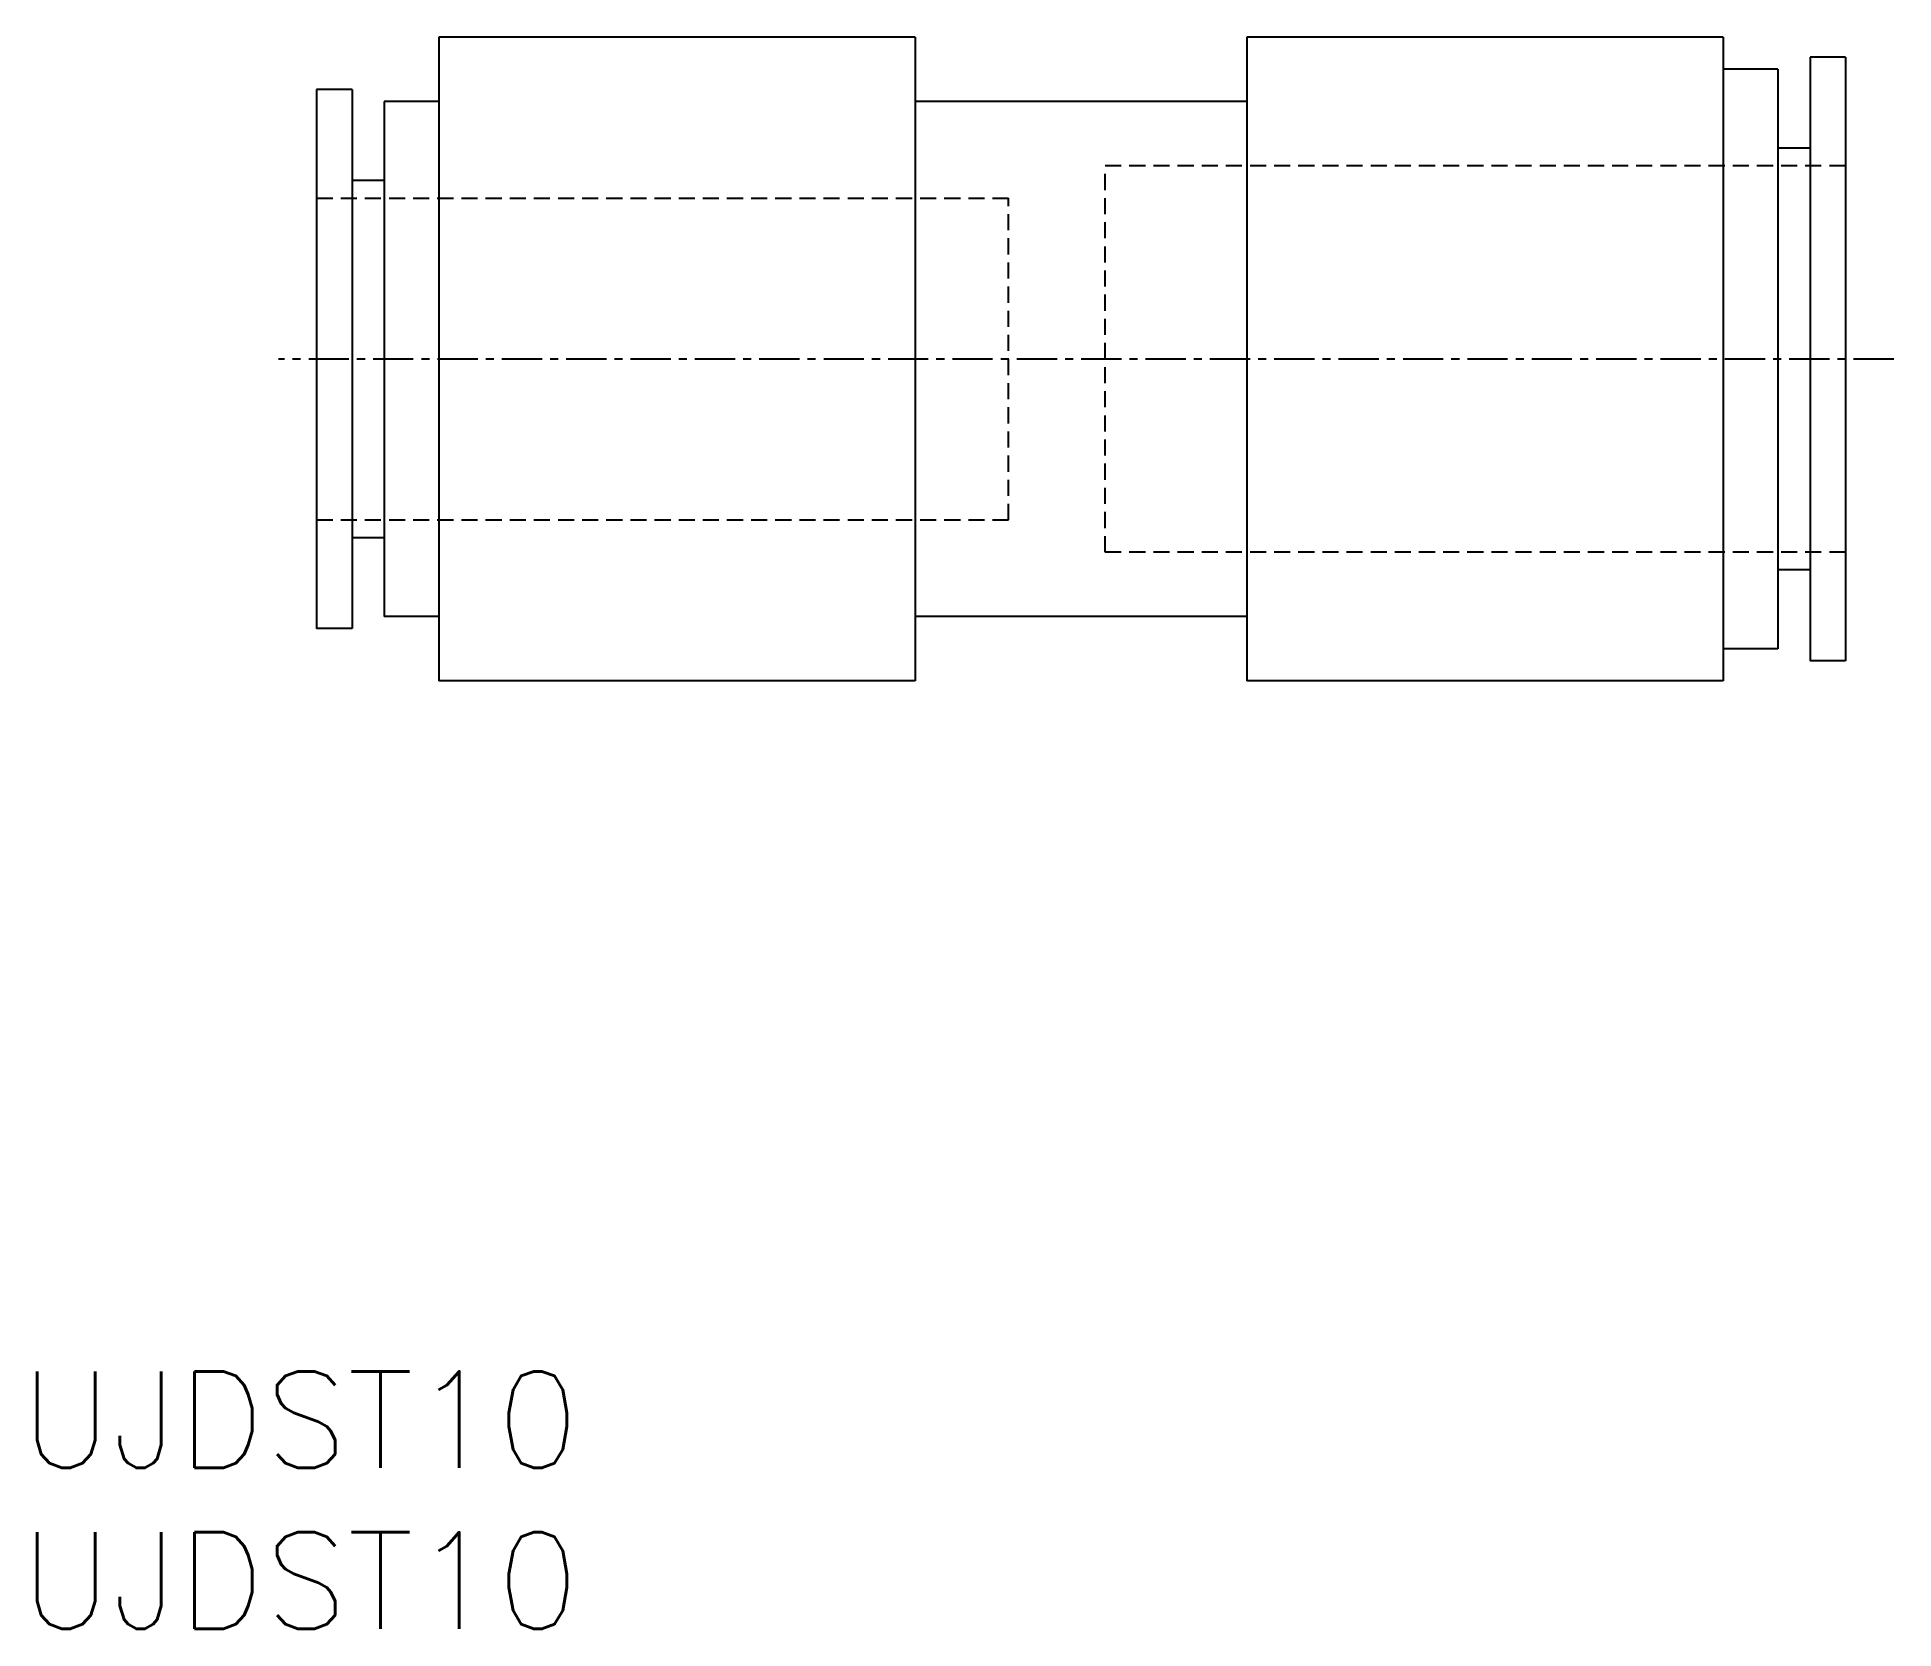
# Model space of a CAD drawing. Extents: x 0.5 to 58.2, y 0 to 49.4.
import ezdxf

# ---------------------------------------------------------------- set-up
doc = ezdxf.new("R2010")
doc.units = 0
doc.linetypes.add('CENTER', pattern=[2, 1.25, -0.25, 0.25, -0.25])
doc.linetypes.add('DASHED', pattern=[0.75, 0.5, -0.25])
doc.layers.get('0').update_dxf_attribs({"linetype": 'CONTINUOUS'})
doc.layers.add('CENTER', color=1, linetype='CENTER')
doc.styles.get("Standard").update_dxf_attribs({"font": 'txt.shx'})

# ---------------------------------------------------------------- blocks, each defined once
blk = doc.blocks.new('*U4')
at = {"color": 7, "linetype": 'CONTINUOUS'}
blk.add_text('UJDST10', height=3, dxfattribs=at).set_placement((0, 0))
blk = doc.blocks.new('*U5')
at = {"color": 7, "linetype": 'CONTINUOUS'}
blk.add_text('UJDST10', height=3, dxfattribs=at).set_placement((0, 5))

msp = doc.modelspace()

# ---------------------------------------------------------------- linework, layer by layer
at = {"color": 7, "linetype": 'CONTINUOUS'}
for p, q in [((27.798, 49.448), (12.998, 49.448)), ((12.998, 49.448), (12.998, 29.448)), ((27.798, 49.448), (27.798, 29.448)), ((52.898, 49.448), (38.098, 49.448)), ((38.098, 49.448), (38.098, 29.448)), ((52.898, 49.448), (52.898, 29.448)), ((56.698, 48.823), (55.598, 48.823)), ((55.598, 48.823), (55.598, 30.073)), ((56.698, 48.823), (56.698, 30.073)), ((54.598, 48.448), (52.898, 48.448)), ((54.598, 48.448), (54.598, 30.448)), ((10.298, 47.823), (9.198, 47.823)), ((9.198, 47.823), (9.198, 31.073)), ((10.298, 47.823), (10.298, 31.073)), ((12.998, 47.448), (11.298, 47.448)), ((11.298, 47.448), (11.298, 31.448)), ((38.098, 47.448), (27.798, 47.448)), ((55.598, 45.998), (54.598, 45.998)), ((11.298, 44.998), (10.298, 44.998)), ((11.298, 33.898), (10.298, 33.898)), ((55.598, 32.898), (54.598, 32.898)), ((12.998, 31.448), (11.298, 31.448)), ((38.098, 31.448), (27.798, 31.448)), ((10.298, 31.073), (9.198, 31.073)), ((54.598, 30.448), (52.898, 30.448)), ((56.698, 30.073), (55.598, 30.073)), ((27.798, 29.448), (12.998, 29.448)), ((52.898, 29.448), (38.098, 29.448))]:
    msp.add_line(p, q, dxfattribs=at)
at = {"color": 3, "linetype": 'DASHED'}
for p, q in [((56.698, 45.448), (33.698, 45.448)), ((33.698, 33.448), (33.698, 45.448)), ((9.198, 44.448), (30.698, 44.448)), ((30.698, 34.448), (30.698, 44.448)), ((9.198, 34.448), (30.698, 34.448)), ((56.698, 33.448), (33.698, 33.448))]:
    msp.add_line(p, q, dxfattribs=at)
at = {"layer": 'CENTER', "color": 1, "linetype": 'CENTER'}
msp.add_line((58.202, 39.448), (8.011, 39.448), dxfattribs=at)

# ---------------------------------------------------------------- block references
at = {"color": 7, "linetype": 'CONTINUOUS'}
for name in ['*U5', '*U4']:
    msp.add_blockref(name, (0, 0), dxfattribs=at)

doc.saveas('drawing.dxf')
